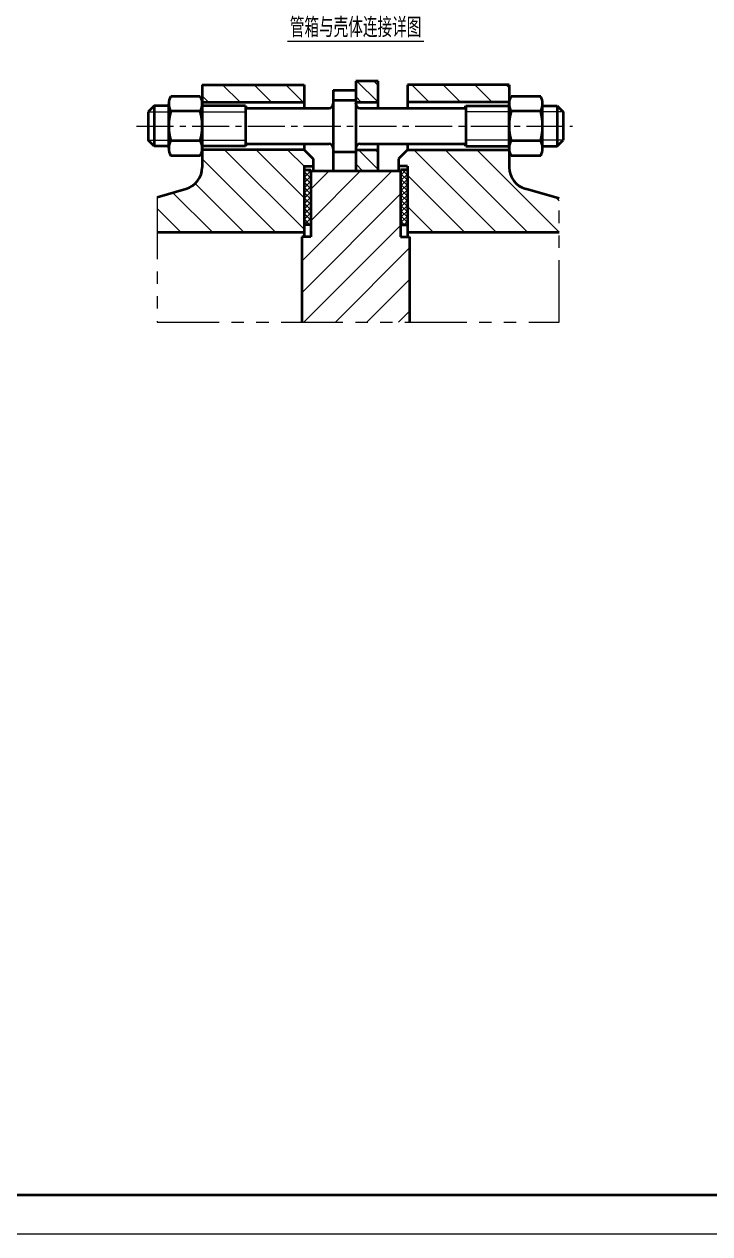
# Model space of a CAD drawing. Header units: millimetres. Extents: x 5765 to 6606, y -201 to 393.
# Drawn here: x 6236.4 to 6412.2, y -200.6 to 109.4 of the extents above; entities that cross this region are included whole.
import ezdxf
from ezdxf.enums import TextEntityAlignment as Align

# ---------------------------------------------------------------- set-up
doc = ezdxf.new("R2010")
doc.units = ezdxf.units.MM
doc.linetypes.add('CENTER2', pattern=[28.575, 19.05, -3.175, 3.175, -3.175])
doc.linetypes.add('PHANTOM2', pattern=[31.75, 15.875, -3.175, 3.175, -3.175, 3.175, -3.175])
for name, color, linetype, lineweight in [('1粗实线', 7, 'Continuous', 35), ('2细实线', 3, 'Continuous', 13), ('3中心线', 1, 'CENTER2', 13), ('5双点划线', 2, 'PHANTOM2', 13), ('6剖面线', 6, 'Continuous', 13), ('7文本', 2, 'Continuous', 13), ('9图表', 4, 'Continuous', 13)]:
    doc.layers.add(name, color=color, linetype=linetype, lineweight=lineweight)
doc.styles.add('lanpec', font='bpec_e.shx', dxfattribs={"width": 0.75, "bigfont": 'hztxt.shx'})
pattern_1 = [(135, (5597.021, 1511.5614), (-4.041115, -4.041115), [])]
pattern_2 = [(45, (5597.021, 1511.5614), (-0.6735192, 0.6735192), []), (135, (5597.021, 1511.5614), (-0.6735192, -0.6735192), [])]

# ---------------------------------------------------------------- blocks, each defined once
blk = doc.blocks.new('A1')
at = {"layer": '1粗实线'}
blk.add_lwpolyline([(-816, 10), (-10, 10), (-10, 584), (-816, 584)], close=True, dxfattribs=at)
at = {"layer": '9图表'}
blk.add_lwpolyline([(-841, 0), (0, 0), (0, 594), (-841, 594)], close=True, dxfattribs=at)
blk = doc.blocks.new('*U40')
at = {"layer": '2细实线'}
blk.add_line((-17.5, 0), (17.5, 0), dxfattribs=at)
at = {"layer": '7文本', "style": 'lanpec', "width": 0.75}
for tag, height, p in [('节点图名称', 5, (0, 3.5)), ('比例', 4, (0, -3.25))]:
    blk.add_attdef(tag, text='', height=height, dxfattribs=at).set_placement(p, align=Align.MIDDLE_CENTER)

msp = doc.modelspace()

# ---------------------------------------------------------------- hatches: boundary and pattern name
at = {"layer": '6剖面线', "ltscale": 0.5}
h = msp.add_hatch(dxfattribs=at)
h.set_pattern_fill('ANSI31', color=256, scale=1.8, angle=90, style=0)
h.set_pattern_definition(pattern_1)
h.paths.add_polyline_path([(6308.162, 89.441), (6308.162, 93.896), (6282.05, 93.896), (6282.05, 89.441)])
edge = h.paths.add_edge_path()
edge.add_line((6308.162, 73.006), (6310.466, 73.006))
edge.add_line((6310.466, 73.006), (6310.466, 74.926))
edge.add_line((6310.466, 74.926), (6308.162, 77.23))
edge.add_line((6308.162, 77.23), (6282.05, 77.23))
edge.add_line((6282.05, 77.23), (6282.05, 72.743))
edge.add_arc((6276.29, 72.743), 5.76, 285.9454, 360, ccw=False)
edge.add_line((6277.873, 67.204), (6270.523, 65.105))
edge.add_line((6270.523, 65.105), (6270.523, 56.11))
edge.add_line((6270.523, 56.11), (6308.162, 56.11))
edge.add_line((6308.162, 56.11), (6308.162, 73.006))
h = msp.add_hatch(dxfattribs=at)
h.set_pattern_fill('ANSI31', color=256, scale=0.96, angle=90, style=0)
h.set_pattern_definition([(135, (-8218.0207, -2512.6448), (-2.1552615, -2.1552615), [])])
h.paths.add_polyline_path([(6327.17, 94.856), (6321.41, 94.856), (6321.41, 89.441), (6327.17, 89.441)])
h.paths.add_polyline_path([(6327.17, 77.23), (6321.41, 77.23), (6321.41, 71.854), (6327.17, 71.854)])
h = msp.add_hatch(dxfattribs=at)
h.set_pattern_fill('ANSI31', color=256, scale=1.8, angle=90, style=0)
h.set_pattern_definition(pattern_1)
h.paths.add_polyline_path([(6364.948, 67.204, -0.3348603), (6360.77, 72.743), (6360.77, 77.23), (6334.658, 77.23), (6332.354, 74.926), (6332.354, 73.006), (6334.658, 73.006), (6334.658, 56.11), (6373.615, 56.11), (6373.615, 64.728)])
h.paths.add_polyline_path([(6334.658, 93.896), (6334.658, 89.441), (6360.77, 89.441), (6360.77, 93.896)])
at = {"layer": '6剖面线'}
h = msp.add_hatch(dxfattribs=at)
h.set_pattern_fill('ANSI31', color=256, scale=1.8, angle=180, style=0)
h.set_pattern_definition([(225, (6309.1164, 50.207), (4.0411, -4.0411), [])])
h.paths.add_polyline_path([(6309.89, 71.854), (6309.89, 54.934), (6308.738, 54.934), (6309.89, 33.07), (6335.234, 33.07), (6335.234, 54.934), (6332.93, 54.934), (6332.93, 71.854)])
h.paths.add_polyline_path([(6308.738, 54.934), (6307.586, 54.934), (6307.586, 33.07), (6309.89, 33.07)])
at = {"layer": '6剖面线', "ltscale": 0.5}
h = msp.add_hatch(dxfattribs=at)
h.set_pattern_fill('ANSI37', color=256, scale=0.3, style=0)
h.set_pattern_definition(pattern_2)
h.paths.add_polyline_path([(6308.162, 58.03), (6309.89, 58.03), (6309.89, 72.11), (6308.162, 72.11)])
h = msp.add_hatch(dxfattribs=at)
h.set_pattern_fill('ANSI37', color=256, scale=0.3, style=0)
h.set_pattern_definition(pattern_2)
h.paths.add_polyline_path([(6334.658, 72.11), (6332.93, 72.11), (6332.93, 58.03), (6334.658, 58.03)])

# ---------------------------------------------------------------- linework, layer by layer
at = {"layer": '1粗实线'}
for p, q in [((6282.05, 93.896), (6308.162, 93.896)), ((6282.05, 93.896), (6282.05, 72.743)), ((6308.162, 93.896), (6308.162, 87.905)), ((6327.17, 94.856), (6321.41, 94.856)), ((6321.41, 94.856), (6321.41, 71.854)), ((6327.17, 87.905), (6327.17, 94.856)), ((6360.77, 93.896), (6334.658, 93.896)), ((6334.658, 93.896), (6334.658, 87.905)), ((6360.77, 93.896), (6360.77, 72.743)), ((6281.517, 90.939), (6274.02, 90.939)), ((6315.65, 92.552), (6321.41, 92.552)), ((6315.65, 92.552), (6315.65, 71.854)), ((6315.65, 89.951), (6321.41, 89.951)), ((6368.862, 90.939), (6361.242, 90.939)), ((6269.762, 88.52), (6268.226, 86.984)), ((6268.226, 86.984), (6268.226, 79.688)), ((6273.487, 88.52), (6269.762, 88.52)), ((6269.762, 88.52), (6269.762, 78.152)), ((6273.487, 77.633), (6273.487, 89.038)), ((6281.517, 87.137), (6274.02, 87.137)), ((6282.05, 89.441), (6308.162, 89.441)), ((6282.05, 77.633), (6282.05, 89.038)), ((6293.186, 88.52), (6282.05, 88.52)), ((6293.186, 88.52), (6293.186, 78.152)), ((6293.186, 88.52), (6293.186, 88.481)), ((6293.762, 87.905), (6314.498, 87.905)), ((6321.41, 89.441), (6327.17, 89.441)), ((6321.41, 89.057), (6321.41, 89.096)), ((6322.562, 87.905), (6349.058, 87.905)), ((6360.77, 89.441), (6334.658, 89.441)), ((6349.634, 88.52), (6360.77, 88.52)), ((6349.634, 88.52), (6349.634, 78.152)), ((6349.634, 88.52), (6349.634, 88.481)), ((6360.77, 77.633), (6360.77, 89.038)), ((6368.862, 87.137), (6361.242, 87.137)), ((6369.334, 77.633), (6369.334, 89.038)), ((6369.334, 88.52), (6373.058, 88.52)), ((6373.058, 88.52), (6374.594, 86.984)), ((6373.058, 88.52), (6373.058, 78.152)), ((6374.594, 86.984), (6374.594, 79.688)), ((6269.762, 78.152), (6268.226, 79.688)), ((6273.487, 78.152), (6269.762, 78.152)), ((6281.517, 79.534), (6274.02, 79.534)), ((6293.186, 78.152), (6282.05, 78.152)), ((6293.762, 78.766), (6314.498, 78.766)), ((6308.162, 78.766), (6308.162, 77.23)), ((6322.562, 78.766), (6349.058, 78.766)), ((6327.17, 71.854), (6327.17, 78.766)), ((6334.658, 78.766), (6334.658, 77.23)), ((6349.634, 78.152), (6360.77, 78.152)), ((6368.862, 79.534), (6361.242, 79.534)), ((6369.334, 78.152), (6373.058, 78.152)), ((6373.058, 78.152), (6374.594, 79.688)), ((6281.517, 75.732), (6274.02, 75.732)), ((6308.162, 77.23), (6282.05, 77.23)), ((6308.162, 77.23), (6310.466, 74.926)), ((6310.466, 74.926), (6310.466, 71.854)), ((6315.65, 76.72), (6321.41, 76.72)), ((6321.41, 77.23), (6327.17, 77.23)), ((6334.658, 77.23), (6332.354, 74.926)), ((6332.354, 74.926), (6332.354, 71.854)), ((6334.658, 77.23), (6360.77, 77.23)), ((6368.862, 75.732), (6361.242, 75.732)), ((6308.162, 73.006), (6310.466, 73.006)), ((6308.162, 73.006), (6308.162, 54.934)), ((6308.162, 72.11), (6309.89, 72.11)), ((6309.89, 72.11), (6309.89, 54.934)), ((6309.89, 72.046), (6309.89, 58.03)), ((6309.89, 71.854), (6332.93, 71.854)), ((6334.658, 73.006), (6332.354, 73.006)), ((6334.658, 72.11), (6332.93, 72.11)), ((6332.93, 72.11), (6332.93, 58.03)), ((6332.93, 72.046), (6332.93, 54.934)), ((6334.658, 73.006), (6334.658, 54.934)), ((6270.523, 65.105), (6277.873, 67.204)), ((6373.615, 64.728), (6364.948, 67.204)), ((6270.523, 56.11), (6308.162, 56.11)), ((6309.89, 58.03), (6308.162, 58.03)), ((6332.93, 58.03), (6334.658, 58.03)), ((6334.658, 56.11), (6373.615, 56.11)), ((6309.89, 54.934), (6307.586, 54.934)), ((6307.586, 54.934), (6307.586, 33.07)), ((6332.93, 54.934), (6335.234, 54.934)), ((6335.234, 54.934), (6335.234, 33.07))]:
    msp.add_line(p, q, dxfattribs=at)
for centre, radius, start, end in [((6277.143, 89.038), 3.656, 148.67241, 211.32759), ((6278.395, 89.038), 3.656, 328.67241, 31.32759), ((6364.835, 89.038), 4.065, 152.12072, 207.87928), ((6365.269, 89.038), 4.065, 332.12072, 27.87928), ((6287.311, 83.336), 13.824, 164.03799, 195.96201), ((6268.226, 83.336), 13.824, 344.03799, 15.96201), ((6293.762, 88.481), 0.576, 180, 270), ((6314.498, 89.057), 1.152, 270, 0), ((6322.562, 89.057), 1.152, 180, 270), ((6349.058, 88.481), 0.576, 270, 0), ((6376.322, 83.336), 15.552, 165.851, 194.149), ((6353.782, 83.336), 15.552, 345.851, 14.149), ((6277.143, 77.633), 3.656, 148.67241, 211.32759), ((6278.395, 77.633), 3.656, 328.67241, 31.32759), ((6293.762, 78.19), 0.576, 90, 180), ((6314.498, 77.614), 1.152, 0, 90), ((6322.562, 77.614), 1.152, 90, 180), ((6349.058, 78.19), 0.576, 0, 90), ((6364.835, 77.633), 4.065, 152.12072, 207.87928), ((6365.269, 77.633), 4.065, 332.12072, 27.87928), ((6276.29, 72.743), 5.76, 285.9454, 0), ((6366.53, 72.743), 5.76, 180, 254.0546)]:
    msp.add_arc(centre, radius, start, end, dxfattribs=at)
at = {"layer": '2细实线'}
for p, q in [((6268.226, 86.984), (6273.487, 86.984)), ((6282.05, 86.984), (6293.186, 86.984)), ((6360.77, 86.984), (6349.634, 86.984)), ((6374.594, 86.984), (6369.334, 86.984)), ((6268.226, 79.688), (6273.487, 79.688)), ((6282.05, 79.688), (6293.186, 79.688)), ((6360.77, 79.688), (6349.634, 79.688)), ((6374.594, 79.688), (6369.334, 79.688))]:
    msp.add_line(p, q, dxfattribs=at)
at = {"layer": '3中心线', "ltscale": 0.5}
msp.add_line((6265.18, 83.336), (6377.014, 83.336), dxfattribs=at)
at = {"layer": '5双点划线'}
for p, q in [((6270.523, 65.105), (6270.523, 33.07)), ((6373.615, 33.07), (6373.615, 64.728)), ((6270.523, 33.07), (6373.615, 33.07))]:
    msp.add_line(p, q, dxfattribs=at)

# ---------------------------------------------------------------- block references
msp.add_blockref('*U40', (6321.386, 105.085)).add_auto_attribs({'节点图名称': '管箱与壳体连接详图'})
at = {"layer": '2细实线'}
msp.add_blockref('A1', (6606.028, -200.559), dxfattribs=at)

doc.saveas('drawing.dxf')
